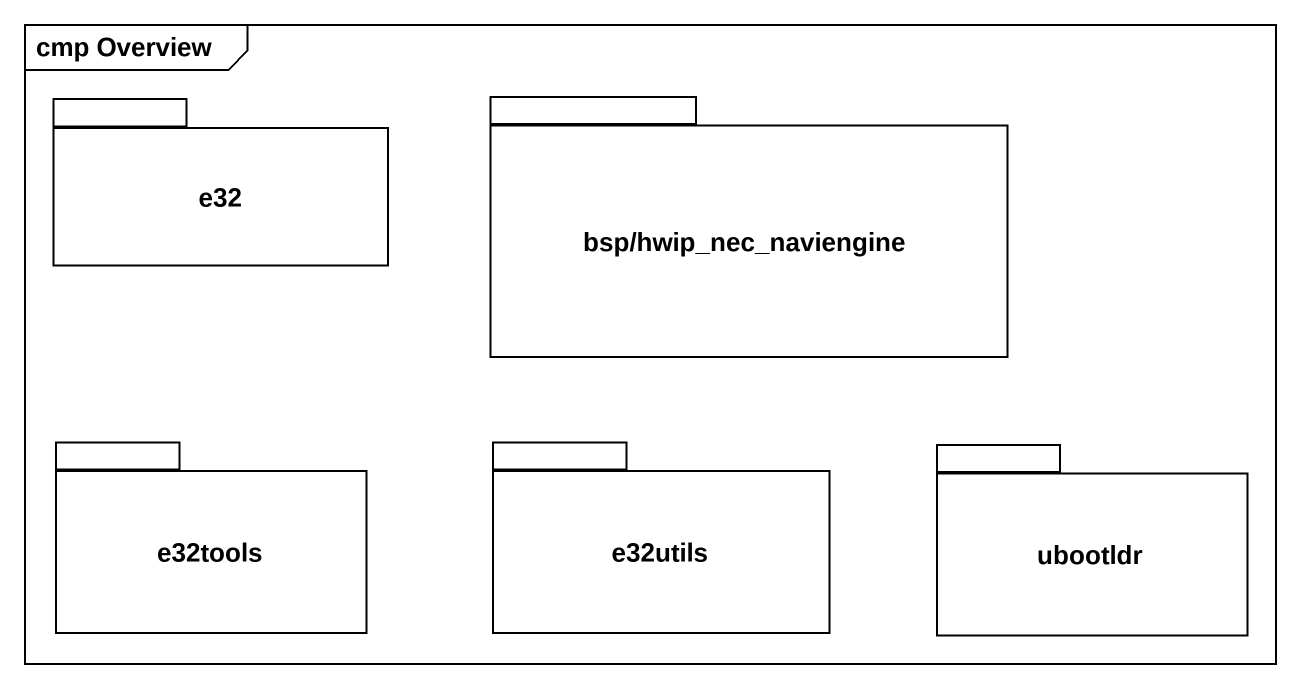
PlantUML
@startuml
mainframe cmp Overview
package e32 {
}
package "bsp/hwip_nec_naviengine" as bsp_hwip_nec_naviengine {
}
package e32tools {
}
package e32utils {
}
package ubootldr {
}
@enduml
